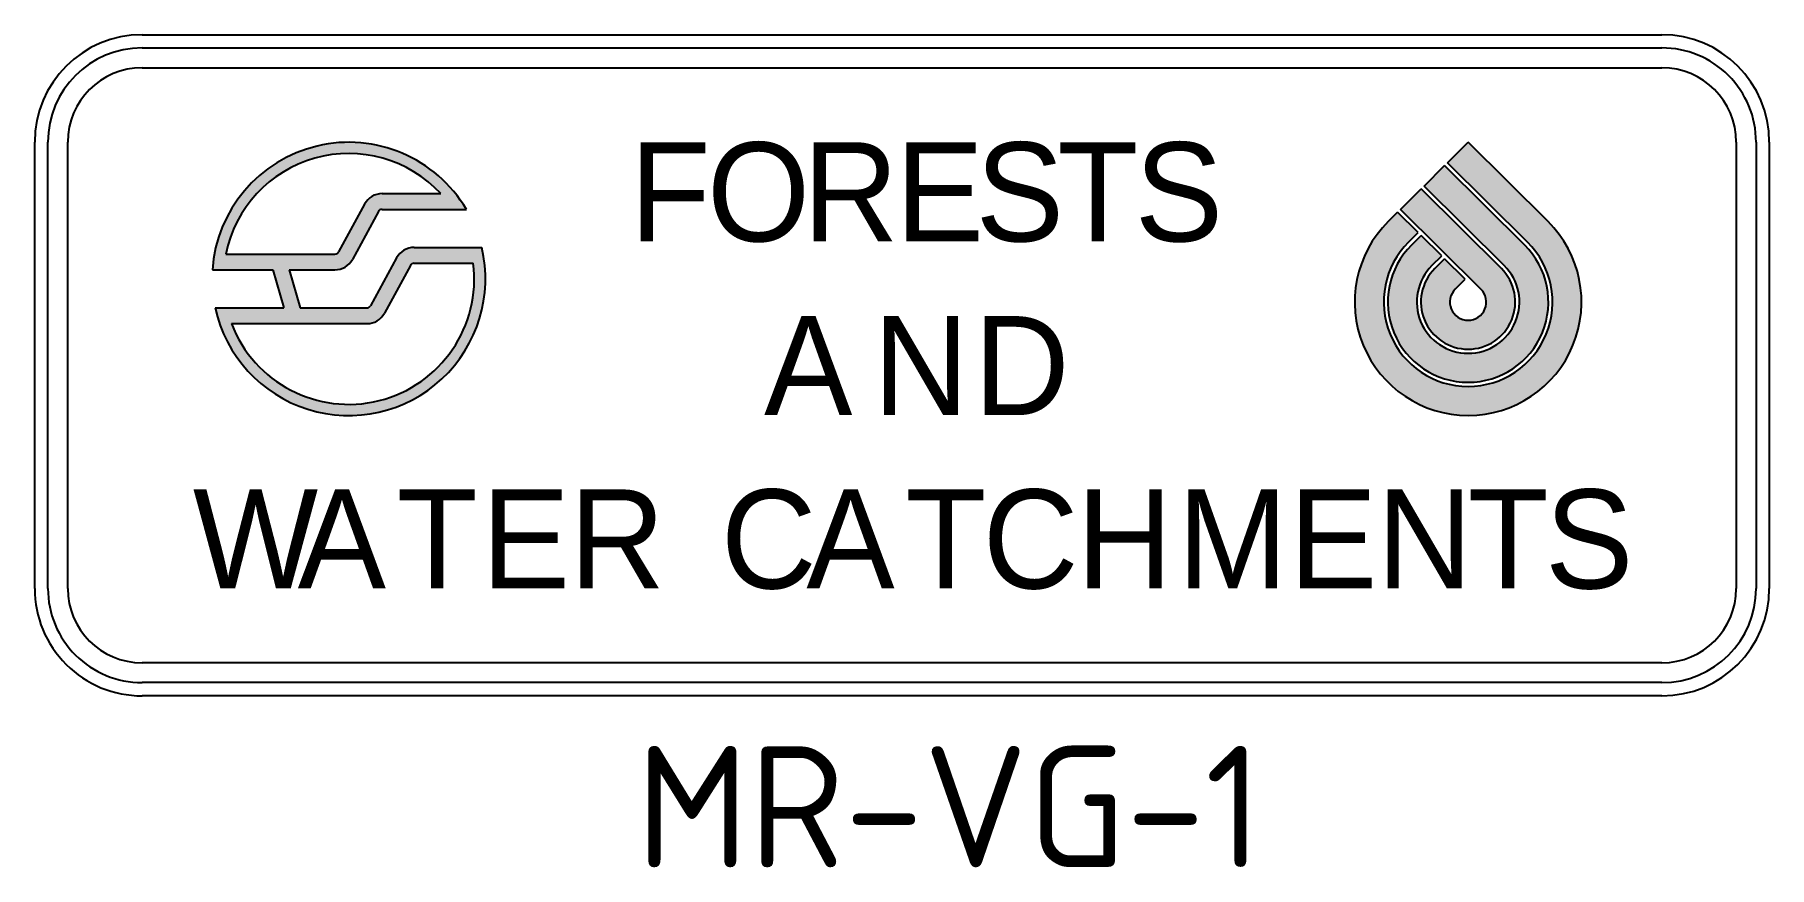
# Model space of a CAD drawing. Extents: x 77.3 to 113, y 171.1 to 188.2.
import ezdxf
from ezdxf.enums import TextEntityAlignment as Align

# ---------------------------------------------------------------- set-up
doc = ezdxf.new("R2010")
doc.units = 0
doc.layers.add('L18', color=4, linetype='CONTINUOUS')
doc.layers.add('T25', color=1, linetype='CONTINUOUS')
doc.styles.add('DSERIES', font='Dseries.shx')
doc.styles.add('ISO', font='iso3098b.shx')

msp = doc.modelspace()

# ---------------------------------------------------------------- hatches: boundary and pattern name
at = {"layer": 'L18'}
h = msp.add_hatch(color=256, dxfattribs=at)
edge = h.paths.add_edge_path()
edge.add_arc((83.71508782748292, 183.1752011209343), 2.812778663635558, 192.2466897273172, 373.3149130581434)
edge.add_line((86.45225608101802, 183.8229925707413), (85.06064916478252, 183.8229925707413))
edge.add_arc((85.06064916478252, 183.4138611287579), 0.4091314419833539, 90, 151.4871831256453)
edge.add_line((84.70114113144234, 183.609162206029), (84.1654669039635, 182.6230990940236))
edge.add_arc((84.09056939701765, 182.6637868184551), 0.08523571707986538, 270, 331.48718312564534, ccw=False)
edge.add_line((84.09056939701765, 182.5785511013752), (82.71856591502355, 182.5785511013752))
edge.add_line((82.71856591502353, 182.5785511013752), (82.49034267892561, 183.36271969851))
edge.add_line((82.49034267892563, 183.36271969851), (83.43150819077785, 183.36271969851))
edge.add_arc((83.43150819077783, 183.7718511404934), 0.4091314419833539, 270, 331.4871831256453)
edge.add_line((83.79101622411802, 183.5765500632223), (84.32669045159685, 184.5626131752277))
edge.add_arc((84.40158795854272, 184.5219254507962), 0.08523571707986538, 90, 151.4871831256453, ccw=False)
edge.add_line((84.40158795854272, 184.607161167876), (86.13608229971247, 184.607161167876))
edge.add_arc((83.71508782748292, 183.1752011209343), 2.812778663635558, 30.60329460821301, 176.1774462707291)
edge.add_line((80.90856674370902, 183.36271969851), (82.15300821307505, 183.36271969851))
edge.add_line((82.15300821307505, 183.36271969851), (82.38123144917297, 182.5785511013752))
edge.add_line((82.38123144917297, 182.5785511013752), (80.9663185456472, 182.5785511013752))
edge = h.paths.add_edge_path(flags=16)
edge.add_arc((83.71508782748292, 183.1752011209343), 2.582642227519921, 200.8814573371471, 367.2045801345868)
edge.add_line((86.27733926611228, 183.4990968458378), (85.06064916478252, 183.4990968458378))
edge.add_arc((85.06064916478252, 183.4138611287579), 0.08523571707986538, 90, 151.4871831256453)
edge.add_line((84.98575165783666, 183.4545488531894), (84.45007743035782, 182.468485741184))
edge.add_arc((84.09056939701765, 182.6637868184551), 0.4091314419833539, 270, 331.48718312564534, ccw=False)
edge.add_line((84.09056939701765, 182.2546553764718), (81.30207385990607, 182.2546553764718))
edge = h.paths.add_edge_path(flags=16)
edge.add_line((81.18358703021092, 183.6866154234135), (83.43150819077785, 183.6866154234135))
edge.add_arc((83.43150819077783, 183.7718511404934), 0.08523571707986538, 270, 331.4871831256453)
edge.add_line((83.50640569772371, 183.7311634160619), (84.04207992520253, 184.7172265280672))
edge.add_arc((84.40158795854272, 184.5219254507962), 0.4091314419833539, 90, 151.4871831256453, ccw=False)
edge.add_line((84.40158795854272, 184.9310568927795), (85.60902852978772, 184.9310568927795))
edge.add_arc((83.71508782748292, 183.1752011209343), 2.582642227519921, 42.83332792768201, 168.5788137249964)
h = msp.add_hatch(color=256, dxfattribs=at)
edge = h.paths.add_edge_path()
edge.add_arc((106.7529873835142, 182.6994664966783), 2.334333266534407, 134.7777303228411, 405.2222696771589)
edge.add_line((108.3971945380136, 184.3564802661872), (106.7529873835142, 185.9879797845699))
edge.add_line((106.7529873835142, 185.9879797845699), (106.3296499561063, 185.5679142185983))
edge.add_line((106.3296499561063, 185.5679142185983), (107.9771416153313, 183.9331555805462))
edge.add_arc((106.7529873835142, 182.6994664966783), 1.737970753186201, -225.22226967715892, 45.22226967715892, ccw=False)
edge.add_line((105.5288331516971, 183.9331555805462), (105.7248822026665, 184.1276894209816))
edge.add_line((105.7248822026665, 184.1276894209816), (105.3015447752586, 184.5477549869531))
edge.add_line((105.3015447752586, 184.5477549869531), (105.1087802290147, 184.3564802661872))
edge = h.paths.add_edge_path(flags=17)
edge.add_line((105.5888407120802, 183.8726806254547), (105.7853589780105, 184.0676800544142))
edge.add_line((105.7853589780105, 184.0676800544142), (106.2086964054184, 183.6476144884427))
edge.add_line((106.2086964054184, 183.6476144884427), (106.0088936347626, 183.4493559398137))
edge.add_arc((106.7529873835142, 182.6994664966783), 1.056413595073965, 134.7777303228411, 405.2222696771589)
edge.add_line((107.4970811322657, 183.4493559398137), (105.8458357533545, 185.0878392860594))
edge.add_line((105.8458357533545, 185.0878392860594), (106.2691731807623, 185.5079048520309))
edge.add_line((106.2691731807623, 185.5079048520309), (107.9171340549481, 183.8726806254547))
edge.add_arc((106.7529873835142, 182.6994664966783), 1.652776108422171, -225.22226967715892, 45.22226967715892, ccw=False)
edge = h.paths.add_edge_path(flags=16)
edge.add_line((106.0689011951458, 183.3888809847222), (106.2691731807623, 183.5876051218753))
edge.add_line((106.2691731807623, 183.5876051218753), (106.6925106081702, 183.1675395559037))
edge.add_line((106.6925106081702, 183.1675395559038), (106.4889541178281, 182.9655562990812))
edge.add_arc((106.7529873835142, 182.6994664966783), 0.3748564369617295, 134.7777303228411, 405.2222696771589)
edge.add_line((107.0170206492002, 182.9655562990812), (105.3620215506026, 184.6077643535205))
edge.add_line((105.3620215506026, 184.6077643535205), (105.7853589780105, 185.027829919492))
edge.add_line((105.7853589780105, 185.027829919492), (107.4370735718826, 183.3888809847222))
edge.add_arc((106.7529873835142, 182.6994664966783), 0.9712189503099355, -225.22226967715892, 45.22226967715892, ccw=False)

# ---------------------------------------------------------------- linework, layer by layer
for p, q in [((79.46175861050848, 188.2037065956863), (110.7417586105085, 188.2037065956863)), ((79.46175861050848, 187.9317065956863), (110.7417586105085, 187.9317065956863)), ((79.46175861050848, 187.5237065956863), (110.7417586105085, 187.5237065956863)), ((77.25175861050849, 176.8012385559585), (77.25175861050847, 185.9937065956863)), ((77.52375861050848, 176.8012385559585), (77.52375861050848, 185.9937065956863)), ((77.93175861050848, 176.8012385559585), (77.93175861050848, 185.9937065956863)), ((106.3296499561063, 185.5679142185983), (106.7529873835142, 185.9879797845699)), ((108.3971945380136, 184.3564802661872), (106.7529873835142, 185.9879797845699)), ((112.2717586105085, 185.9937065956863), (112.2717586105085, 176.8012385559585)), ((112.6797586105085, 185.9937065956863), (112.6797586105085, 176.8012385559585)), ((112.9517586105085, 185.9937065956863), (112.9517586105085, 176.8012385559585)), ((105.8458357533545, 185.0878392860594), (106.2691731807623, 185.5079048520309)), ((107.9171340549481, 183.8726806254547), (106.2691731807623, 185.5079048520309)), ((107.9771416153313, 183.9331555805462), (106.3296499561063, 185.5679142185983)), ((84.40158795854272, 184.9310568927795), (85.60902852978774, 184.9310568927795)), ((105.3620215506026, 184.6077643535205), (105.7853589780105, 185.027829919492)), ((107.4370735718826, 183.3888809847222), (105.7853589780105, 185.027829919492)), ((107.4970811322657, 183.4493559398137), (105.8458357533545, 185.0878392860594)), ((84.04207992520254, 184.7172265280673), (83.50640569772371, 183.7311634160619)), ((84.40158795854272, 184.6071611678761), (86.13608229971247, 184.6071611678761)), ((107.0170206492002, 182.9655562990812), (105.3620215506026, 184.6077643535205)), ((84.32669045159685, 184.5626131752277), (83.79101622411802, 183.5765500632223)), ((105.1087802290147, 184.3564802661872), (105.3015447752586, 184.5477549869531)), ((105.7248822026665, 184.1276894209816), (105.3015447752586, 184.5477549869531)), ((105.5288331516971, 183.9331555805462), (105.7248822026665, 184.1276894209816)), ((105.5888407120802, 183.8726806254547), (105.7853589780105, 184.0676800544142)), ((106.2086964054184, 183.6476144884427), (105.7853589780105, 184.0676800544142)), ((81.18358703021092, 183.6866154234135), (83.43150819077783, 183.6866154234135)), ((84.70114113144234, 183.609162206029), (84.1654669039635, 182.6230990940236)), ((85.06064916478252, 183.8229925707413), (86.45225608101802, 183.8229925707413)), ((85.06064916478252, 183.4990968458378), (86.27733926611228, 183.4990968458378)), ((106.0088936347626, 183.4493559398137), (106.2086964054184, 183.6476144884427)), ((106.0689011951458, 183.3888809847222), (106.2691731807623, 183.5876051218753)), ((106.6925106081702, 183.1675395559038), (106.2691731807623, 183.5876051218753)), ((80.90856674370902, 183.36271969851), (82.15300821307505, 183.36271969851)), ((82.15300821307505, 183.36271969851), (82.38123144917297, 182.5785511013753)), ((82.49034267892561, 183.36271969851), (83.43150819077783, 183.36271969851)), ((82.49034267892561, 183.36271969851), (82.71856591502353, 182.5785511013753)), ((84.98575165783666, 183.4545488531894), (84.45007743035782, 182.468485741184)), ((106.4889541178281, 182.9655562990812), (106.6925106081702, 183.1675395559038)), ((80.9663185456472, 182.5785511013753), (82.38123144917297, 182.5785511013753)), ((82.71856591502353, 182.5785511013753), (84.09056939701765, 182.5785511013753)), ((81.30207385990607, 182.2546553764718), (84.09056939701765, 182.2546553764718)), ((110.7417586105085, 175.2712385559585), (79.46175861050848, 175.2712385559585)), ((110.7417586105085, 174.8632385559586), (79.46175861050848, 174.8632385559586)), ((110.7417586105085, 174.5912385559585), (79.46175861050848, 174.5912385559586))]:
    msp.add_line(p, q, dxfattribs=at)
for centre, radius, start, end in [((79.46175861050848, 185.9937065956863), 2.210000000000008, 90, 180), ((110.7417586105085, 185.9937065956863), 2.210000000000008, 0, 90), ((79.46175861050848, 185.9937065956863), 1.938000000000002, 90, 180), ((110.7417586105085, 185.9937065956863), 1.937999999999988, 0, 90.00000000000041), ((79.46175861050848, 185.9937065956863), 1.530000000000001, 90, 180), ((110.7417586105085, 185.9937065956863), 1.53000000000003, 1.064342481640068e-12, 90), ((83.71508782748292, 183.1752011209343), 2.812778663635558, 30.60329460821301, 176.1774462707291), ((83.71508782748292, 183.1752011209343), 2.582642227519921, 42.83332792768201, 168.5788137249964), ((84.40158795854272, 184.5219254507962), 0.4091314419833539, 90, 151.4871831256453), ((84.40158795854272, 184.5219254507962), 0.08523571707986538, 90, 151.4871831256453), ((106.7529873835142, 182.6994664966783), 2.334333266534407, 134.7777303228411, 45.22226967715889), ((106.7529873835142, 182.6994664966783), 1.737970753186201, 134.7777303228411, 45.22226967715889), ((106.7529873835142, 182.6994664966783), 1.652776108422171, 134.7777303228411, 45.22226967715889), ((83.71508782748292, 183.1752011209343), 2.812778663635558, 192.2466897273172, 13.31491305814332), ((83.71508782748292, 183.1752011209343), 2.582642227519921, 200.8814573371471, 7.204580134586843), ((83.43150819077783, 183.7718511404934), 0.08523571707986538, 270, 331.4871831256453), ((83.43150819077783, 183.7718511404934), 0.4091314419833539, 270, 331.4871831256453), ((85.06064916478252, 183.4138611287579), 0.4091314419833539, 90, 151.4871831256453), ((85.06064916478252, 183.4138611287579), 0.08523571707986538, 90, 151.4871831256453), ((106.7529873835142, 182.6994664966783), 1.056413595073965, 134.7777303228411, 45.22226967715889), ((106.7529873835142, 182.6994664966783), 0.9712189503099355, 134.7777303228411, 45.22226967715889), ((106.7529873835142, 182.6994664966783), 0.3748564369617295, 134.7777303228411, 45.22226967715889), ((84.09056939701765, 182.6637868184551), 0.08523571707986538, 270, 331.4871831256453), ((84.09056939701765, 182.6637868184551), 0.4091314419833539, 270, 331.4871831256453), ((79.46175861050847, 176.8012385559585), 2.20999999999998, 180, 270.0000000000003), ((79.46175861050847, 176.8012385559585), 1.937999999999988, 180, 270.0000000000004), ((79.46175861050848, 176.8012385559585), 1.530000000000001, 180, 270), ((110.7417586105085, 176.8012385559585), 1.530000000000001, 270, 0), ((110.7417586105085, 176.8012385559585), 1.937999999999988, 270, 0), ((110.7417586105085, 176.8012385559585), 2.210000000000008, 270.0000000000003, 0)]:
    msp.add_arc(centre, radius, start, end, dxfattribs=at)

# ---------------------------------------------------------------- texts
at = {"layer": 'L18', "style": 'DSERIES'}
for s, p in [('O', (91.08900460563147, 183.9479797845699)), ('S', (96.61691199199511, 183.9479797845699)), ('S', (99.89096710563147, 183.9479797845699)), ('F', (89.4968773329042, 183.9479797845699)), ('R', (93.06032846926784, 183.9479797845699)), ('E', (94.9704523329042, 183.9479797845699)), ('T', (98.2988398329042, 183.9479797845699)), ('A', (92.26216940596302, 180.3712385559586)), ('N', (94.50822679232665, 180.3712385559586)), ('D', (96.58134781505393, 180.3712385559586)), ('C', (91.37407878096303, 176.8012385559586)), ('C', (96.7637935536903, 176.8012385559586)), ('S', (108.3345344627812, 176.8012385559586)), ('W', (80.50898275823575, 176.8012385559586)), ('A', (82.66277650823575, 176.8012385559586)), ('T', (84.70237082641756, 176.8012385559586)), ('E', (86.44662878096302, 176.8012385559586)), ('R', (88.25608559914484, 176.8012385559586)), ('A', (93.13207196278121, 176.8012385559586)), ('T', (95.17166628096304, 176.8012385559586)), ('H', (98.69565037187213, 176.8012385559586)), ('M', (100.7687713945994, 176.8012385559586)), ('E', (103.0662924173267, 176.8012385559586)), ('N', (104.8757492355085, 176.8012385559586)), ('T', (106.742407190054, 176.8012385559586))]:
    msp.add_text(s, height=2.04, dxfattribs=at).set_placement(p)
at = {"layer": 'T25', "style": 'ISO'}
msp.add_text('MR-VG-1', height=2.5, dxfattribs=at).set_placement((96.0776497467228, 171.0606616357753), align=Align.CENTER)

doc.saveas('drawing.dxf')
